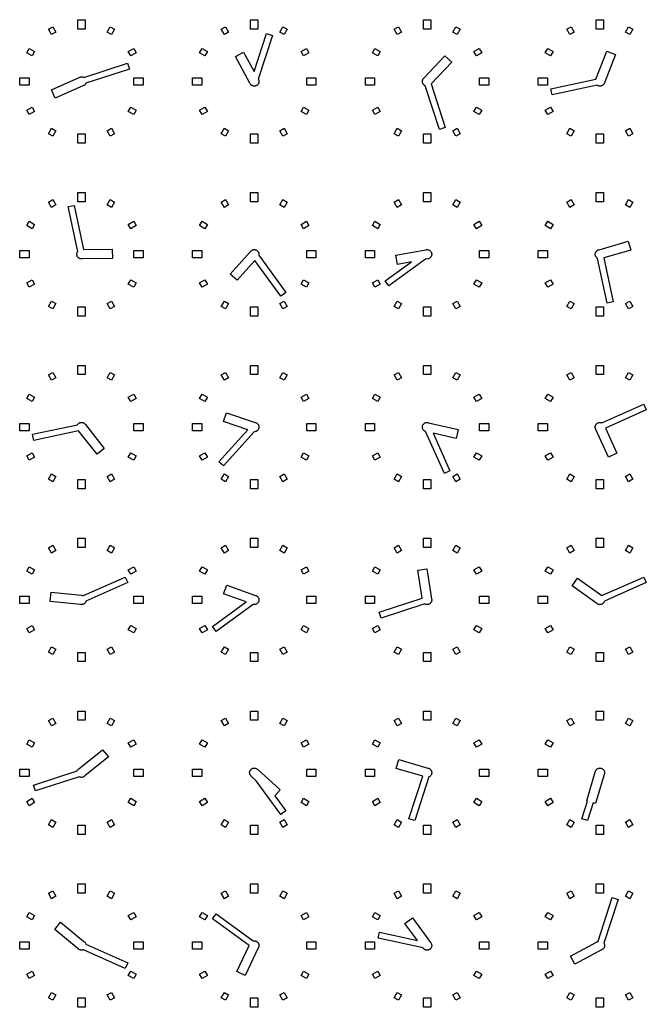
# Model space of a CAD drawing. Header units: millimetres. Extents: x -8 to 856, y -8 to 688.
# Drawn here: x 652 to 753.5, y 176 to 336 of the extents above; entities that cross this region are included whole.
import ezdxf

# ---------------------------------------------------------------- set-up
doc = ezdxf.new("R2010")
doc.units = ezdxf.units.MM

msp = doc.modelspace()

# ---------------------------------------------------------------- linework, layer by layer
for points in [[(662.6, 334.5), (661.4, 334.5), (661.4, 336), (662.6, 336), (662.6, 334.5)], [(690.6, 334.5), (689.4, 334.5), (689.4, 336), (690.6, 336), (690.6, 334.5)], [(718.6, 334.5), (717.4, 334.5), (717.4, 336), (718.6, 336), (718.6, 334.5)], [(746.6, 334.5), (745.4, 334.5), (745.4, 336), (746.6, 336), (746.6, 334.5)], [(657.85, 333.99), (657.15, 333.59), (656.65, 334.46), (657.35, 334.86), (657.85, 333.99)], [(666.85, 333.59), (666.15, 333.99), (666.65, 334.86), (667.35, 334.46), (666.85, 333.59)], [(685.85, 333.99), (685.15, 333.59), (684.65, 334.46), (685.35, 334.86), (685.85, 333.99)], [(694.85, 333.59), (694.15, 333.99), (694.65, 334.86), (695.35, 334.46), (694.85, 333.59)], [(713.85, 333.99), (713.15, 333.59), (712.65, 334.46), (713.35, 334.86), (713.85, 333.99)], [(722.85, 333.59), (722.15, 333.99), (722.65, 334.86), (723.35, 334.46), (722.85, 333.59)], [(741.85, 333.99), (741.15, 333.59), (740.65, 334.46), (741.35, 334.86), (741.85, 333.99)], [(750.85, 333.59), (750.15, 333.99), (750.65, 334.86), (751.35, 334.46), (750.85, 333.59)], [(690.7, 325.71), (690.67, 325.64), (690.63, 325.58), (690.58, 325.52), (690.53, 325.47), (690.48, 325.42), (690.42, 325.37), (690.36, 325.33), (690.29, 325.3), (690.22, 325.28), (690.15, 325.26), (690.07, 325.25), (690, 325.25), (689.93, 325.25), (689.85, 325.26), (689.78, 325.28), (689.71, 325.3), (689.64, 325.33), (689.58, 325.37), (689.52, 325.42), (689.47, 325.47), (689.42, 325.52), (689.37, 325.58), (689.33, 325.64), (689.3, 325.71), (689.3, 325.72), (686.96, 330.04), (688.27, 330.75), (689.99, 327.59), (692, 333.76), (692.95, 333.45), (690.65, 326.38), (690.67, 326.36), (690.7, 326.29), (690.72, 326.22), (690.74, 326.15), (690.75, 326.07), (690.75, 326), (690.75, 325.93), (690.74, 325.85), (690.72, 325.78), (690.7, 325.71)], [(654.41, 330.85), (654.01, 330.15), (653.14, 330.65), (653.54, 331.35), (654.41, 330.85)], [(669.99, 330.15), (669.59, 330.85), (670.46, 331.35), (670.86, 330.65), (669.99, 330.15)], [(682.41, 330.85), (682.01, 330.15), (681.14, 330.65), (681.54, 331.35), (682.41, 330.85)], [(697.99, 330.15), (697.59, 330.85), (698.46, 331.35), (698.86, 330.65), (697.99, 330.15)], [(710.41, 330.85), (710.01, 330.15), (709.14, 330.65), (709.54, 331.35), (710.41, 330.85)], [(725.99, 330.15), (725.59, 330.85), (726.46, 331.35), (726.86, 330.65), (725.99, 330.15)], [(738.41, 330.85), (738.01, 330.15), (737.14, 330.65), (737.54, 331.35), (738.41, 330.85)], [(717.64, 325.33), (717.58, 325.37), (717.52, 325.42), (717.47, 325.47), (717.42, 325.52), (717.37, 325.58), (717.33, 325.64), (717.3, 325.71), (717.28, 325.78), (717.26, 325.85), (717.25, 325.93), (717.25, 326), (717.25, 326.07), (717.26, 326.15), (717.28, 326.22), (717.3, 326.29), (717.33, 326.36), (717.37, 326.42), (717.42, 326.48), (717.47, 326.53), (717.51, 326.58), (720.9, 330.14), (721.99, 329.11), (718.66, 325.6), (720.95, 318.55), (720, 318.24), (717.7, 325.31), (717.64, 325.33)], [(745.34, 326.37), (747.13, 330.93), (748.53, 330.38), (746.73, 325.8), (746.72, 325.78), (746.7, 325.71), (746.67, 325.64), (746.63, 325.58), (746.58, 325.52), (746.53, 325.47), (746.48, 325.42), (746.42, 325.37), (746.36, 325.33), (746.29, 325.3), (746.22, 325.28), (746.15, 325.26), (746.07, 325.25), (746, 325.25), (745.93, 325.25), (745.85, 325.26), (745.78, 325.28), (745.71, 325.3), (745.64, 325.33), (745.58, 325.37), (745.55, 325.39), (738.28, 323.85), (738.07, 324.83), (745.34, 326.37)], [(661.62, 326.65), (661.64, 326.67), (661.71, 326.7), (661.78, 326.72), (661.85, 326.74), (661.93, 326.75), (662, 326.75), (662.07, 326.75), (662.15, 326.74), (662.22, 326.72), (662.29, 326.7), (662.36, 326.67), (662.38, 326.65), (669.45, 328.95), (669.76, 328), (662.69, 325.7), (662.67, 325.64), (662.63, 325.58), (662.58, 325.52), (662.53, 325.47), (662.48, 325.42), (662.42, 325.37), (662.36, 325.33), (662.29, 325.3), (662.23, 325.28), (657.74, 323.28), (657.13, 324.65), (661.62, 326.65)], [(653.5, 326.6), (653.5, 325.4), (652, 325.4), (652, 326.6), (653.5, 326.6)], [(670.5, 325.4), (670.5, 326.6), (672, 326.6), (672, 325.4), (670.5, 325.4)], [(681.5, 326.6), (681.5, 325.4), (680, 325.4), (680, 326.6), (681.5, 326.6)], [(698.5, 325.4), (698.5, 326.6), (700, 326.6), (700, 325.4), (698.5, 325.4)], [(709.5, 326.6), (709.5, 325.4), (708, 325.4), (708, 326.6), (709.5, 326.6)], [(726.5, 325.4), (726.5, 326.6), (728, 326.6), (728, 325.4), (726.5, 325.4)], [(737.5, 326.6), (737.5, 325.4), (736, 325.4), (736, 326.6), (737.5, 326.6)], [(654.01, 321.85), (654.41, 321.15), (653.54, 320.65), (653.14, 321.35), (654.01, 321.85)], [(669.59, 321.15), (669.99, 321.85), (670.86, 321.35), (670.46, 320.65), (669.59, 321.15)], [(682.01, 321.85), (682.41, 321.15), (681.54, 320.65), (681.14, 321.35), (682.01, 321.85)], [(697.59, 321.15), (697.99, 321.85), (698.86, 321.35), (698.46, 320.65), (697.59, 321.15)], [(710.01, 321.85), (710.41, 321.15), (709.54, 320.65), (709.14, 321.35), (710.01, 321.85)], [(725.59, 321.15), (725.99, 321.85), (726.86, 321.35), (726.46, 320.65), (725.59, 321.15)], [(738.01, 321.85), (738.41, 321.15), (737.54, 320.65), (737.14, 321.35), (738.01, 321.85)], [(656.65, 317.54), (657.15, 318.41), (657.85, 318.01), (657.35, 317.14), (656.65, 317.54)], [(666.15, 318.01), (666.85, 318.41), (667.35, 317.54), (666.65, 317.14), (666.15, 318.01)], [(684.65, 317.54), (685.15, 318.41), (685.85, 318.01), (685.35, 317.14), (684.65, 317.54)], [(694.15, 318.01), (694.85, 318.41), (695.35, 317.54), (694.65, 317.14), (694.15, 318.01)], [(713.15, 318.41), (713.85, 318.01), (713.35, 317.14), (712.65, 317.54), (713.15, 318.41)], [(722.15, 318.01), (722.85, 318.41), (723.35, 317.54), (722.65, 317.14), (722.15, 318.01)], [(740.65, 317.54), (741.15, 318.41), (741.85, 318.01), (741.35, 317.14), (740.65, 317.54)], [(750.15, 318.01), (750.85, 318.41), (751.35, 317.54), (750.65, 317.14), (750.15, 318.01)], [(661.4, 317.5), (662.6, 317.5), (662.6, 316), (661.4, 316), (661.4, 317.5)], [(689.4, 317.5), (690.6, 317.5), (690.6, 316), (689.4, 316), (689.4, 317.5)], [(717.4, 316), (717.4, 317.5), (718.6, 317.5), (718.6, 316), (717.4, 316)], [(745.4, 317.5), (746.6, 317.5), (746.6, 316), (745.4, 316), (745.4, 317.5)], [(662.6, 306.5), (661.4, 306.5), (661.4, 308), (662.6, 308), (662.6, 306.5)], [(690.6, 306.5), (689.4, 306.5), (689.4, 308), (690.6, 308), (690.6, 306.5)], [(718.6, 306.5), (717.4, 306.5), (717.4, 308), (718.6, 308), (718.6, 306.5)], [(746.6, 306.5), (745.4, 306.5), (745.4, 308), (746.6, 308), (746.6, 306.5)], [(657.85, 305.99), (657.15, 305.59), (656.65, 306.46), (657.35, 306.86), (657.85, 305.99)], [(662.07, 297.25), (662, 297.25), (661.93, 297.25), (661.85, 297.26), (661.78, 297.28), (661.71, 297.3), (661.64, 297.33), (661.58, 297.37), (661.52, 297.42), (661.47, 297.47), (661.42, 297.52), (661.37, 297.58), (661.33, 297.64), (661.3, 297.71), (661.28, 297.78), (661.26, 297.85), (661.25, 297.93), (661.25, 298), (661.25, 298.07), (661.26, 298.15), (661.28, 298.22), (661.3, 298.29), (661.33, 298.36), (661.37, 298.42), (661.39, 298.45), (659.85, 305.72), (660.83, 305.93), (662.35, 298.76), (666.99, 298.84), (667.01, 297.34), (662.09, 297.25), (662.07, 297.25)], [(666.85, 305.59), (666.15, 305.99), (666.65, 306.86), (667.35, 306.46), (666.85, 305.59)], [(685.85, 305.99), (685.15, 305.59), (684.65, 306.46), (685.35, 306.86), (685.85, 305.99)], [(694.85, 305.59), (694.15, 305.99), (694.65, 306.86), (695.35, 306.46), (694.85, 305.59)], [(713.85, 305.99), (713.15, 305.59), (712.65, 306.46), (713.35, 306.86), (713.85, 305.99)], [(722.85, 305.59), (722.15, 305.99), (722.65, 306.86), (723.35, 306.46), (722.85, 305.59)], [(741.85, 305.99), (741.15, 305.59), (740.65, 306.46), (741.35, 306.86), (741.85, 305.99)], [(750.85, 305.59), (750.15, 305.99), (750.65, 306.86), (751.35, 306.46), (750.85, 305.59)], [(654.41, 302.85), (654.01, 302.15), (653.14, 302.65), (653.54, 303.35), (654.41, 302.85)], [(669.99, 302.15), (669.59, 302.85), (670.46, 303.35), (670.86, 302.65), (669.99, 302.15)], [(682.41, 302.85), (682.01, 302.15), (681.14, 302.65), (681.54, 303.35), (682.41, 302.85)], [(697.99, 302.15), (697.59, 302.85), (698.46, 303.35), (698.86, 302.65), (697.99, 302.15)], [(710.41, 302.85), (710.01, 302.15), (709.14, 302.65), (709.54, 303.35), (710.41, 302.85)], [(725.99, 302.15), (725.59, 302.85), (726.46, 303.35), (726.86, 302.65), (725.99, 302.15)], [(738.41, 302.85), (738.01, 302.15), (737.14, 302.65), (737.54, 303.35), (738.41, 302.85)], [(745.58, 297.37), (745.52, 297.42), (745.47, 297.47), (745.42, 297.52), (745.37, 297.58), (745.33, 297.64), (745.3, 297.71), (745.28, 297.78), (745.26, 297.85), (745.25, 297.93), (745.25, 298), (745.25, 298.07), (745.26, 298.15), (745.28, 298.22), (745.3, 298.29), (745.33, 298.36), (745.37, 298.42), (745.42, 298.48), (745.47, 298.53), (745.52, 298.58), (745.58, 298.63), (745.64, 298.67), (745.71, 298.7), (745.78, 298.72), (745.85, 298.74), (745.87, 298.74), (750.6, 300.1), (751.01, 298.66), (746.64, 297.4), (748.15, 290.28), (747.17, 290.07), (745.63, 297.34), (745.58, 297.37)], [(653.5, 298.6), (653.5, 297.4), (652, 297.4), (652, 298.6), (653.5, 298.6)], [(670.5, 297.4), (670.5, 298.6), (672, 298.6), (672, 297.4), (670.5, 297.4)], [(681.5, 298.6), (681.5, 297.4), (680, 297.4), (680, 298.6), (681.5, 298.6)], [(689.39, 298.44), (689.42, 298.48), (689.47, 298.53), (689.52, 298.58), (689.58, 298.63), (689.64, 298.67), (689.71, 298.7), (689.78, 298.72), (689.85, 298.74), (689.93, 298.75), (690, 298.75), (690.07, 298.75), (690.15, 298.74), (690.22, 298.72), (690.29, 298.7), (690.36, 298.67), (690.42, 298.63), (690.48, 298.58), (690.53, 298.53), (690.58, 298.48), (690.63, 298.42), (690.67, 298.36), (690.7, 298.29), (690.72, 298.22), (690.74, 298.15), (690.75, 298.07), (690.75, 298), (690.75, 297.93), (690.74, 297.85), (690.74, 297.84), (695.11, 291.82), (694.3, 291.23), (690.11, 297), (687.21, 293.78), (686.1, 294.79), (689.39, 298.44)], [(698.5, 297.4), (698.5, 298.6), (700, 298.6), (700, 297.4), (698.5, 297.4)], [(709.5, 298.6), (709.5, 297.4), (708, 297.4), (708, 298.6), (709.5, 298.6)], [(715.45, 296.76), (713.22, 296.35), (712.95, 297.83), (717.78, 298.72), (717.78, 298.72), (717.85, 298.74), (717.93, 298.75), (718, 298.75), (718.07, 298.75), (718.15, 298.74), (718.22, 298.72), (718.29, 298.7), (718.36, 298.67), (718.42, 298.63), (718.48, 298.58), (718.53, 298.53), (718.58, 298.48), (718.63, 298.42), (718.67, 298.36), (718.7, 298.29), (718.72, 298.22), (718.74, 298.15), (718.75, 298.07), (718.75, 298), (718.75, 297.93), (718.74, 297.85), (718.72, 297.78), (718.7, 297.71), (718.67, 297.64), (718.63, 297.58), (718.58, 297.52), (718.53, 297.47), (718.48, 297.42), (718.42, 297.37), (718.36, 297.33), (718.29, 297.3), (718.22, 297.28), (718.15, 297.26), (718.07, 297.25), (718.06, 297.25), (717.73, 297.19), (711.82, 292.89), (711.23, 293.7), (715.45, 296.76)], [(726.5, 297.4), (726.5, 298.6), (728, 298.6), (728, 297.4), (726.5, 297.4)], [(737.5, 298.6), (737.5, 297.4), (736, 297.4), (736, 298.6), (737.5, 298.6)], [(654.01, 293.85), (654.41, 293.15), (653.54, 292.65), (653.14, 293.35), (654.01, 293.85)], [(669.59, 293.15), (669.99, 293.85), (670.86, 293.35), (670.46, 292.65), (669.59, 293.15)], [(682.01, 293.85), (682.41, 293.15), (681.54, 292.65), (681.14, 293.35), (682.01, 293.85)], [(697.59, 293.15), (697.99, 293.85), (698.86, 293.35), (698.46, 292.65), (697.59, 293.15)], [(710.01, 293.85), (710.41, 293.15), (709.54, 292.65), (709.14, 293.35), (710.01, 293.85)], [(725.59, 293.15), (725.99, 293.85), (726.86, 293.35), (726.46, 292.65), (725.59, 293.15)], [(738.01, 293.85), (738.41, 293.15), (737.54, 292.65), (737.14, 293.35), (738.01, 293.85)], [(656.65, 289.54), (657.15, 290.41), (657.85, 290.01), (657.35, 289.14), (656.65, 289.54)], [(666.15, 290.01), (666.85, 290.41), (667.35, 289.54), (666.65, 289.14), (666.15, 290.01)], [(684.65, 289.54), (685.15, 290.41), (685.85, 290.01), (685.35, 289.14), (684.65, 289.54)], [(694.15, 290.01), (694.85, 290.41), (695.35, 289.54), (694.65, 289.14), (694.15, 290.01)], [(712.65, 289.54), (713.15, 290.41), (713.85, 290.01), (713.35, 289.14), (712.65, 289.54)], [(722.15, 290.01), (722.85, 290.41), (723.35, 289.54), (722.65, 289.14), (722.15, 290.01)], [(741.15, 290.41), (741.85, 290.01), (741.35, 289.14), (740.65, 289.54), (741.15, 290.41)], [(750.15, 290.01), (750.85, 290.41), (751.35, 289.54), (750.65, 289.14), (750.15, 290.01)], [(661.4, 289.5), (662.6, 289.5), (662.6, 288), (661.4, 288), (661.4, 289.5)], [(689.4, 289.5), (690.6, 289.5), (690.6, 288), (689.4, 288), (689.4, 289.5)], [(717.4, 289.5), (718.6, 289.5), (718.6, 288), (717.4, 288), (717.4, 289.5)], [(745.4, 288), (745.4, 289.5), (746.6, 289.5), (746.6, 288), (745.4, 288)], [(662.6, 278.5), (661.4, 278.5), (661.4, 280), (662.6, 280), (662.6, 278.5)], [(690.6, 278.5), (689.4, 278.5), (689.4, 280), (690.6, 280), (690.6, 278.5)], [(718.6, 278.5), (717.4, 278.5), (717.4, 280), (718.6, 280), (718.6, 278.5)], [(746.6, 278.5), (745.4, 278.5), (745.4, 280), (746.6, 280), (746.6, 278.5)], [(657.85, 277.99), (657.15, 277.59), (656.65, 278.46), (657.35, 278.86), (657.85, 277.99)], [(666.85, 277.59), (666.15, 277.99), (666.65, 278.86), (667.35, 278.46), (666.85, 277.59)], [(685.85, 277.99), (685.15, 277.59), (684.65, 278.46), (685.35, 278.86), (685.85, 277.99)], [(694.85, 277.59), (694.15, 277.99), (694.65, 278.86), (695.35, 278.46), (694.85, 277.59)], [(713.85, 277.99), (713.15, 277.59), (712.65, 278.46), (713.35, 278.86), (713.85, 277.99)], [(722.85, 277.59), (722.15, 277.99), (722.65, 278.86), (723.35, 278.46), (722.85, 277.59)], [(741.85, 277.99), (741.15, 277.59), (740.65, 278.46), (741.35, 278.86), (741.85, 277.99)], [(750.85, 277.59), (750.15, 277.99), (750.65, 278.86), (751.35, 278.46), (750.85, 277.59)], [(654.41, 274.85), (654.01, 274.15), (653.14, 274.65), (653.54, 275.35), (654.41, 274.85)], [(669.99, 274.15), (669.59, 274.85), (670.46, 275.35), (670.86, 274.65), (669.99, 274.15)], [(682.41, 274.85), (682.01, 274.15), (681.14, 274.65), (681.54, 275.35), (682.41, 274.85)], [(697.99, 274.15), (697.59, 274.85), (698.46, 275.35), (698.86, 274.65), (697.99, 274.15)], [(710.41, 274.85), (710.01, 274.15), (709.14, 274.65), (709.54, 275.35), (710.41, 274.85)], [(725.99, 274.15), (725.59, 274.85), (726.46, 275.35), (726.86, 274.65), (725.99, 274.15)], [(738.41, 274.85), (738.01, 274.15), (737.14, 274.65), (737.54, 275.35), (738.41, 274.85)], [(745.33, 269.64), (745.3, 269.71), (745.28, 269.78), (745.26, 269.85), (745.25, 269.93), (745.25, 270), (745.25, 270.07), (745.26, 270.15), (745.28, 270.22), (745.3, 270.29), (745.33, 270.36), (745.37, 270.42), (745.42, 270.48), (745.47, 270.53), (745.52, 270.58), (745.58, 270.63), (745.64, 270.67), (745.71, 270.7), (745.78, 270.72), (745.85, 270.74), (745.93, 270.75), (746, 270.75), (746.07, 270.75), (746.15, 270.74), (746.22, 270.72), (746.29, 270.7), (746.31, 270.69), (753.1, 273.71), (753.51, 272.8), (746.89, 269.85), (748.76, 265.76), (747.39, 265.14), (745.35, 269.62), (745.33, 269.64)], [(688.94, 269.57), (685.02, 270.88), (685.5, 272.3), (690.16, 270.74), (690.22, 270.72), (690.29, 270.7), (690.36, 270.67), (690.42, 270.63), (690.48, 270.58), (690.53, 270.53), (690.58, 270.48), (690.63, 270.42), (690.67, 270.36), (690.7, 270.29), (690.72, 270.22), (690.74, 270.15), (690.75, 270.07), (690.75, 270), (690.75, 269.93), (690.74, 269.85), (690.72, 269.78), (690.7, 269.71), (690.67, 269.64), (690.63, 269.58), (690.58, 269.52), (690.53, 269.47), (690.48, 269.42), (690.42, 269.37), (690.36, 269.33), (690.29, 269.3), (690.22, 269.28), (690.15, 269.26), (690.07, 269.25), (690, 269.25), (689.99, 269.25), (685.02, 263.72), (684.28, 264.39), (688.94, 269.57)], [(653.5, 270.6), (653.5, 269.4), (652, 269.4), (652, 270.6), (653.5, 270.6)], [(661.34, 270.37), (661.37, 270.42), (661.42, 270.48), (661.47, 270.53), (661.52, 270.58), (661.58, 270.63), (661.64, 270.67), (661.71, 270.7), (661.78, 270.72), (661.85, 270.74), (661.93, 270.75), (662, 270.75), (662.07, 270.75), (662.15, 270.74), (662.22, 270.72), (662.29, 270.7), (662.36, 270.67), (662.42, 270.63), (662.48, 270.58), (662.53, 270.53), (662.58, 270.48), (662.63, 270.42), (662.64, 270.4), (665.7, 266.55), (664.53, 265.62), (661.53, 269.39), (654.28, 267.85), (654.07, 268.83), (661.34, 270.37)], [(670.5, 269.4), (670.5, 270.6), (672, 270.6), (672, 269.4), (670.5, 269.4)], [(681.5, 270.6), (681.5, 269.4), (680, 269.4), (680, 270.6), (681.5, 270.6)], [(698.5, 269.4), (698.5, 270.6), (700, 270.6), (700, 269.4), (698.5, 269.4)], [(709.5, 270.6), (709.5, 269.4), (708, 269.4), (708, 270.6), (709.5, 270.6)], [(717.71, 269.3), (717.64, 269.33), (717.58, 269.37), (717.52, 269.42), (717.47, 269.47), (717.42, 269.52), (717.37, 269.58), (717.33, 269.64), (717.3, 269.71), (717.28, 269.78), (717.26, 269.85), (717.25, 269.93), (717.25, 270), (717.25, 270.07), (717.26, 270.15), (717.28, 270.22), (717.3, 270.29), (717.33, 270.36), (717.37, 270.42), (717.42, 270.48), (717.47, 270.53), (717.52, 270.58), (717.58, 270.63), (717.64, 270.67), (717.71, 270.7), (717.78, 270.72), (717.85, 270.74), (717.93, 270.75), (718, 270.75), (718.07, 270.75), (718.15, 270.74), (718.22, 270.72), (718.25, 270.71), (723.04, 269.61), (722.7, 268.14), (718.99, 269), (721.71, 262.9), (720.8, 262.49), (717.77, 269.28), (717.71, 269.3)], [(726.5, 269.4), (726.5, 270.6), (728, 270.6), (728, 269.4), (726.5, 269.4)], [(737.5, 270.6), (737.5, 269.4), (736, 269.4), (736, 270.6), (737.5, 270.6)], [(654.01, 265.85), (654.41, 265.15), (653.54, 264.65), (653.14, 265.35), (654.01, 265.85)], [(669.59, 265.15), (669.99, 265.85), (670.86, 265.35), (670.46, 264.65), (669.59, 265.15)], [(682.01, 265.85), (682.41, 265.15), (681.54, 264.65), (681.14, 265.35), (682.01, 265.85)], [(697.59, 265.15), (697.99, 265.85), (698.86, 265.35), (698.46, 264.65), (697.59, 265.15)], [(710.01, 265.85), (710.41, 265.15), (709.54, 264.65), (709.14, 265.35), (710.01, 265.85)], [(725.59, 265.15), (725.99, 265.85), (726.86, 265.35), (726.46, 264.65), (725.59, 265.15)], [(738.01, 265.85), (738.41, 265.15), (737.54, 264.65), (737.14, 265.35), (738.01, 265.85)], [(656.65, 261.54), (657.15, 262.41), (657.85, 262.01), (657.35, 261.14), (656.65, 261.54)], [(666.15, 262.01), (666.85, 262.41), (667.35, 261.54), (666.65, 261.14), (666.15, 262.01)], [(684.65, 261.54), (685.15, 262.41), (685.85, 262.01), (685.35, 261.14), (684.65, 261.54)], [(694.15, 262.01), (694.85, 262.41), (695.35, 261.54), (694.65, 261.14), (694.15, 262.01)], [(713.15, 262.41), (713.85, 262.01), (713.35, 261.14), (712.65, 261.54), (713.15, 262.41)], [(722.15, 262.01), (722.85, 262.41), (723.35, 261.54), (722.65, 261.14), (722.15, 262.01)], [(741.15, 262.41), (741.85, 262.01), (741.35, 261.14), (740.65, 261.54), (741.15, 262.41)], [(750.15, 262.01), (750.85, 262.41), (751.35, 261.54), (750.65, 261.14), (750.15, 262.01)], [(661.4, 261.5), (662.6, 261.5), (662.6, 260), (661.4, 260), (661.4, 261.5)], [(689.4, 261.5), (690.6, 261.5), (690.6, 260), (689.4, 260), (689.4, 261.5)], [(717.4, 260), (717.4, 261.5), (718.6, 261.5), (718.6, 260), (717.4, 260)], [(745.4, 260), (745.4, 261.5), (746.6, 261.5), (746.6, 260), (745.4, 260)], [(662.6, 250.5), (661.4, 250.5), (661.4, 252), (662.6, 252), (662.6, 250.5)], [(690.6, 250.5), (689.4, 250.5), (689.4, 252), (690.6, 252), (690.6, 250.5)], [(718.6, 250.5), (717.4, 250.5), (717.4, 252), (718.6, 252), (718.6, 250.5)], [(746.6, 250.5), (745.4, 250.5), (745.4, 252), (746.6, 252), (746.6, 250.5)], [(657.85, 249.99), (657.15, 249.59), (656.65, 250.46), (657.35, 250.86), (657.85, 249.99)], [(666.85, 249.59), (666.15, 249.99), (666.65, 250.86), (667.35, 250.46), (666.85, 249.59)], [(685.85, 249.99), (685.15, 249.59), (684.65, 250.46), (685.35, 250.86), (685.85, 249.99)], [(694.85, 249.59), (694.15, 249.99), (694.65, 250.86), (695.35, 250.46), (694.85, 249.59)], [(713.85, 249.99), (713.15, 249.59), (712.65, 250.46), (713.35, 250.86), (713.85, 249.99)], [(722.85, 249.59), (722.15, 249.99), (722.65, 250.86), (723.35, 250.46), (722.85, 249.59)], [(741.85, 249.99), (741.15, 249.59), (740.65, 250.46), (741.35, 250.86), (741.85, 249.99)], [(750.85, 249.59), (750.15, 249.99), (750.65, 250.86), (751.35, 250.46), (750.85, 249.59)], [(654.41, 246.85), (654.01, 246.15), (653.14, 246.65), (653.54, 247.35), (654.41, 246.85)], [(669.99, 246.15), (669.59, 246.85), (670.46, 247.35), (670.86, 246.65), (669.99, 246.15)], [(682.41, 246.85), (682.01, 246.15), (681.14, 246.65), (681.54, 247.35), (682.41, 246.85)], [(697.99, 246.15), (697.59, 246.85), (698.46, 247.35), (698.86, 246.65), (697.99, 246.15)], [(710.41, 246.85), (710.01, 246.15), (709.14, 246.65), (709.54, 247.35), (710.41, 246.85)], [(717.2, 242.27), (716.48, 246.82), (717.96, 247.06), (718.73, 242.2), (718.74, 242.15), (718.75, 242.07), (718.75, 242), (718.75, 241.93), (718.74, 241.85), (718.72, 241.78), (718.7, 241.71), (718.67, 241.64), (718.63, 241.58), (718.58, 241.52), (718.53, 241.47), (718.48, 241.42), (718.42, 241.37), (718.36, 241.33), (718.29, 241.3), (718.22, 241.28), (718.15, 241.26), (718.07, 241.25), (718, 241.25), (717.93, 241.25), (717.85, 241.26), (717.78, 241.28), (717.71, 241.3), (717.64, 241.33), (717.62, 241.35), (710.55, 239.05), (710.24, 240), (717.2, 242.27)], [(725.99, 246.15), (725.59, 246.85), (726.46, 247.35), (726.86, 246.65), (725.99, 246.15)], [(738.41, 246.85), (738.01, 246.15), (737.14, 246.65), (737.54, 247.35), (738.41, 246.85)], [(662.7, 241.71), (662.67, 241.64), (662.63, 241.58), (662.58, 241.52), (662.53, 241.47), (662.48, 241.42), (662.42, 241.37), (662.36, 241.33), (662.29, 241.3), (662.22, 241.28), (662.15, 241.26), (662.07, 241.25), (662, 241.25), (661.93, 241.25), (661.85, 241.26), (661.84, 241.26), (656.95, 241.73), (657.09, 243.23), (661.99, 242.75), (662, 242.75), (662.07, 242.75), (662.15, 242.74), (662.22, 242.72), (662.29, 242.7), (662.31, 242.69), (669.1, 245.71), (669.51, 244.8), (662.72, 241.77), (662.7, 241.71)], [(746.7, 241.71), (746.67, 241.64), (746.63, 241.58), (746.58, 241.52), (746.53, 241.47), (746.48, 241.42), (746.42, 241.37), (746.36, 241.33), (746.29, 241.3), (746.22, 241.28), (746.15, 241.26), (746.07, 241.25), (746, 241.25), (745.93, 241.25), (745.85, 241.26), (745.78, 241.28), (745.71, 241.3), (745.64, 241.33), (745.58, 241.37), (745.52, 241.42), (745.5, 241.44), (741.49, 244.29), (742.36, 245.51), (746.32, 242.69), (753.1, 245.71), (753.51, 244.8), (746.72, 241.77), (746.7, 241.71)], [(688.69, 241.67), (685.04, 242.96), (685.54, 244.38), (690.18, 242.73), (690.22, 242.72), (690.29, 242.7), (690.36, 242.67), (690.42, 242.63), (690.48, 242.58), (690.53, 242.53), (690.58, 242.48), (690.63, 242.42), (690.67, 242.36), (690.7, 242.29), (690.72, 242.22), (690.74, 242.15), (690.75, 242.07), (690.75, 242), (690.75, 241.93), (690.74, 241.85), (690.72, 241.78), (690.7, 241.71), (690.67, 241.64), (690.63, 241.58), (690.58, 241.52), (690.53, 241.47), (690.48, 241.42), (690.42, 241.37), (690.36, 241.33), (690.29, 241.3), (690.22, 241.28), (690.15, 241.26), (690.07, 241.25), (690, 241.25), (689.93, 241.25), (689.85, 241.26), (689.84, 241.26), (683.82, 236.89), (683.23, 237.7), (688.69, 241.67)], [(653.5, 242.6), (653.5, 241.4), (652, 241.4), (652, 242.6), (653.5, 242.6)], [(670.5, 241.4), (670.5, 242.6), (672, 242.6), (672, 241.4), (670.5, 241.4)], [(681.5, 242.6), (681.5, 241.4), (680, 241.4), (680, 242.6), (681.5, 242.6)], [(698.5, 241.4), (698.5, 242.6), (700, 242.6), (700, 241.4), (698.5, 241.4)], [(709.5, 242.6), (709.5, 241.4), (708, 241.4), (708, 242.6), (709.5, 242.6)], [(726.5, 241.4), (726.5, 242.6), (728, 242.6), (728, 241.4), (726.5, 241.4)], [(737.5, 242.6), (737.5, 241.4), (736, 241.4), (736, 242.6), (737.5, 242.6)], [(654.01, 237.85), (654.41, 237.15), (653.54, 236.65), (653.14, 237.35), (654.01, 237.85)], [(669.59, 237.15), (669.99, 237.85), (670.86, 237.35), (670.46, 236.65), (669.59, 237.15)], [(682.01, 237.85), (682.41, 237.15), (681.54, 236.65), (681.14, 237.35), (682.01, 237.85)], [(697.59, 237.15), (697.99, 237.85), (698.86, 237.35), (698.46, 236.65), (697.59, 237.15)], [(710.01, 237.85), (710.41, 237.15), (709.54, 236.65), (709.14, 237.35), (710.01, 237.85)], [(725.59, 237.15), (725.99, 237.85), (726.86, 237.35), (726.46, 236.65), (725.59, 237.15)], [(738.01, 237.85), (738.41, 237.15), (737.54, 236.65), (737.14, 237.35), (738.01, 237.85)], [(656.65, 233.54), (657.15, 234.41), (657.85, 234.01), (657.35, 233.14), (656.65, 233.54)], [(666.15, 234.01), (666.85, 234.41), (667.35, 233.54), (666.65, 233.14), (666.15, 234.01)], [(684.65, 233.54), (685.15, 234.41), (685.85, 234.01), (685.35, 233.14), (684.65, 233.54)], [(694.15, 234.01), (694.85, 234.41), (695.35, 233.54), (694.65, 233.14), (694.15, 234.01)], [(712.65, 233.54), (713.15, 234.41), (713.85, 234.01), (713.35, 233.14), (712.65, 233.54)], [(722.15, 234.01), (722.85, 234.41), (723.35, 233.54), (722.65, 233.14), (722.15, 234.01)], [(740.65, 233.54), (741.15, 234.41), (741.85, 234.01), (741.35, 233.14), (740.65, 233.54)], [(750.15, 234.01), (750.85, 234.41), (751.35, 233.54), (750.65, 233.14), (750.15, 234.01)], [(661.4, 233.5), (662.6, 233.5), (662.6, 232), (661.4, 232), (661.4, 233.5)], [(689.4, 233.5), (690.6, 233.5), (690.6, 232), (689.4, 232), (689.4, 233.5)], [(717.4, 233.5), (718.6, 233.5), (718.6, 232), (717.4, 232), (717.4, 233.5)], [(745.4, 233.5), (746.6, 233.5), (746.6, 232), (745.4, 232), (745.4, 233.5)], [(662.6, 222.5), (661.4, 222.5), (661.4, 224), (662.6, 224), (662.6, 222.5)], [(690.6, 222.5), (689.4, 222.5), (689.4, 224), (690.6, 224), (690.6, 222.5)], [(718.6, 222.5), (717.4, 222.5), (717.4, 224), (718.6, 224), (718.6, 222.5)], [(746.6, 222.5), (745.4, 222.5), (745.4, 224), (746.6, 224), (746.6, 222.5)], [(657.85, 221.99), (657.15, 221.59), (656.65, 222.46), (657.35, 222.86), (657.85, 221.99)], [(666.85, 221.59), (666.15, 221.99), (666.65, 222.86), (667.35, 222.46), (666.85, 221.59)], [(685.85, 221.99), (685.15, 221.59), (684.65, 222.46), (685.35, 222.86), (685.85, 221.99)], [(694.85, 221.59), (694.15, 221.99), (694.65, 222.86), (695.35, 222.46), (694.85, 221.59)], [(713.85, 221.99), (713.15, 221.59), (712.65, 222.46), (713.35, 222.86), (713.85, 221.99)], [(722.85, 221.59), (722.15, 221.99), (722.65, 222.86), (723.35, 222.46), (722.85, 221.59)], [(741.85, 221.99), (741.15, 221.59), (740.65, 222.46), (741.35, 222.86), (741.85, 221.99)], [(750.85, 221.59), (750.15, 221.99), (750.65, 222.86), (751.35, 222.46), (750.85, 221.59)], [(654.41, 218.85), (654.01, 218.15), (653.14, 218.65), (653.54, 219.35), (654.41, 218.85)], [(669.99, 218.15), (669.59, 218.85), (670.46, 219.35), (670.86, 218.65), (669.99, 218.15)], [(682.41, 218.85), (682.01, 218.15), (681.14, 218.65), (681.54, 219.35), (682.41, 218.85)], [(697.99, 218.15), (697.59, 218.85), (698.46, 219.35), (698.86, 218.65), (697.99, 218.15)], [(710.41, 218.85), (710.01, 218.15), (709.14, 218.65), (709.54, 219.35), (710.41, 218.85)], [(725.99, 218.15), (725.59, 218.85), (726.46, 219.35), (726.86, 218.65), (725.99, 218.15)], [(738.41, 218.85), (738.01, 218.15), (737.14, 218.65), (737.54, 219.35), (738.41, 218.85)], [(661.31, 214.3), (661.33, 214.36), (661.37, 214.42), (661.42, 214.48), (661.47, 214.53), (661.52, 214.58), (661.58, 214.63), (661.59, 214.63), (665.41, 217.73), (666.36, 216.56), (662.54, 213.47), (662.53, 213.47), (662.48, 213.42), (662.42, 213.37), (662.36, 213.33), (662.29, 213.3), (662.22, 213.28), (662.15, 213.26), (662.07, 213.25), (662, 213.25), (661.93, 213.25), (661.85, 213.26), (661.78, 213.28), (661.71, 213.3), (661.64, 213.33), (661.62, 213.35), (654.55, 211.05), (654.24, 212), (661.31, 214.3)], [(717.29, 213.43), (712.99, 214.7), (713.42, 216.14), (718.13, 214.74), (718.15, 214.74), (718.22, 214.72), (718.29, 214.7), (718.36, 214.67), (718.42, 214.63), (718.48, 214.58), (718.53, 214.53), (718.58, 214.48), (718.63, 214.42), (718.67, 214.36), (718.7, 214.29), (718.72, 214.22), (718.74, 214.15), (718.75, 214.07), (718.75, 214), (718.75, 213.93), (718.74, 213.85), (718.72, 213.78), (718.7, 213.71), (718.67, 213.64), (718.63, 213.58), (718.58, 213.52), (718.53, 213.47), (718.48, 213.42), (718.42, 213.37), (718.36, 213.33), (718.3, 213.31), (716, 206.24), (715.05, 206.55), (717.29, 213.43)], [(653.5, 214.6), (653.5, 213.4), (652, 213.4), (652, 214.6), (653.5, 214.6)], [(670.5, 213.4), (670.5, 214.6), (672, 214.6), (672, 213.4), (670.5, 213.4)], [(681.5, 214.6), (681.5, 213.4), (680, 213.4), (680, 214.6), (681.5, 214.6)], [(689.52, 213.42), (689.47, 213.47), (689.42, 213.52), (689.37, 213.58), (689.33, 213.64), (689.3, 213.71), (689.28, 213.78), (689.26, 213.85), (689.25, 213.93), (689.25, 214), (689.25, 214.07), (689.26, 214.15), (689.28, 214.22), (689.3, 214.29), (689.33, 214.36), (689.37, 214.42), (689.42, 214.48), (689.47, 214.53), (689.52, 214.58), (689.58, 214.63), (689.64, 214.67), (689.71, 214.7), (689.78, 214.72), (689.85, 214.74), (689.93, 214.75), (690, 214.75), (690.07, 214.75), (690.15, 214.74), (690.22, 214.72), (690.29, 214.7), (690.36, 214.67), (690.42, 214.63), (690.48, 214.58), (690.53, 214.53), (690.56, 214.5), (694.22, 211.21), (693.35, 210.24), (695.11, 207.82), (694.3, 207.23), (690.33, 212.69), (689.56, 213.39), (689.52, 213.42)], [(698.5, 213.4), (698.5, 214.6), (700, 214.6), (700, 213.4), (698.5, 213.4)], [(709.5, 214.6), (709.5, 213.4), (708, 213.4), (708, 214.6), (709.5, 214.6)], [(726.5, 213.4), (726.5, 214.6), (728, 214.6), (728, 213.4), (726.5, 213.4)], [(737.5, 214.6), (737.5, 213.4), (736, 213.4), (736, 214.6), (737.5, 214.6)], [(743.97, 209.39), (743.86, 209.42), (745.26, 214.13), (745.26, 214.15), (745.28, 214.22), (745.3, 214.29), (745.33, 214.36), (745.37, 214.42), (745.42, 214.48), (745.47, 214.53), (745.52, 214.58), (745.58, 214.63), (745.64, 214.67), (745.71, 214.7), (745.78, 214.72), (745.85, 214.74), (745.93, 214.75), (746, 214.75), (746.07, 214.75), (746.15, 214.74), (746.22, 214.72), (746.29, 214.7), (746.36, 214.67), (746.42, 214.63), (746.48, 214.58), (746.53, 214.53), (746.58, 214.48), (746.63, 214.42), (746.67, 214.36), (746.7, 214.29), (746.72, 214.22), (746.74, 214.15), (746.75, 214.07), (746.75, 214), (746.75, 213.93), (746.74, 213.85), (746.72, 213.78), (746.7, 213.71), (746.7, 213.71), (745.3, 208.99), (744.93, 209.1), (744, 206.24), (743.05, 206.55), (743.97, 209.39)], [(654.01, 209.85), (654.41, 209.15), (653.54, 208.65), (653.14, 209.35), (654.01, 209.85)], [(669.59, 209.15), (669.99, 209.85), (670.86, 209.35), (670.46, 208.65), (669.59, 209.15)], [(682.01, 209.85), (682.41, 209.15), (681.54, 208.65), (681.14, 209.35), (682.01, 209.85)], [(697.59, 209.15), (697.99, 209.85), (698.86, 209.35), (698.46, 208.65), (697.59, 209.15)], [(710.01, 209.85), (710.41, 209.15), (709.54, 208.65), (709.14, 209.35), (710.01, 209.85)], [(725.59, 209.15), (725.99, 209.85), (726.86, 209.35), (726.46, 208.65), (725.59, 209.15)], [(738.01, 209.85), (738.41, 209.15), (737.54, 208.65), (737.14, 209.35), (738.01, 209.85)], [(656.65, 205.54), (657.15, 206.41), (657.85, 206.01), (657.35, 205.14), (656.65, 205.54)], [(666.15, 206.01), (666.85, 206.41), (667.35, 205.54), (666.65, 205.14), (666.15, 206.01)], [(685.15, 206.41), (685.85, 206.01), (685.35, 205.14), (684.65, 205.54), (685.15, 206.41)], [(694.15, 206.01), (694.85, 206.41), (695.35, 205.54), (694.65, 205.14), (694.15, 206.01)], [(712.65, 205.54), (713.15, 206.41), (713.85, 206.01), (713.35, 205.14), (712.65, 205.54)], [(722.15, 206.01), (722.85, 206.41), (723.35, 205.54), (722.65, 205.14), (722.15, 206.01)], [(740.65, 205.54), (741.15, 206.41), (741.85, 206.01), (741.35, 205.14), (740.65, 205.54)], [(750.15, 206.01), (750.85, 206.41), (751.35, 205.54), (750.65, 205.14), (750.15, 206.01)], [(661.4, 205.5), (662.6, 205.5), (662.6, 204), (661.4, 204), (661.4, 205.5)], [(689.4, 204), (689.4, 205.5), (690.6, 205.5), (690.6, 204), (689.4, 204)], [(717.4, 205.5), (718.6, 205.5), (718.6, 204), (717.4, 204), (717.4, 205.5)], [(745.4, 205.5), (746.6, 205.5), (746.6, 204), (745.4, 204), (745.4, 205.5)], [(662.6, 194.5), (661.4, 194.5), (661.4, 196), (662.6, 196), (662.6, 194.5)], [(690.6, 194.5), (689.4, 194.5), (689.4, 196), (690.6, 196), (690.6, 194.5)], [(718.6, 194.5), (717.4, 194.5), (717.4, 196), (718.6, 196), (718.6, 194.5)], [(746.6, 194.5), (745.4, 194.5), (745.4, 196), (746.6, 196), (746.6, 194.5)], [(657.85, 193.99), (657.15, 193.59), (656.65, 194.46), (657.35, 194.86), (657.85, 193.99)], [(666.85, 193.59), (666.15, 193.99), (666.65, 194.86), (667.35, 194.46), (666.85, 193.59)], [(685.85, 193.99), (685.15, 193.59), (684.65, 194.46), (685.35, 194.86), (685.85, 193.99)], [(694.85, 193.59), (694.15, 193.99), (694.65, 194.86), (695.35, 194.46), (694.85, 193.59)], [(713.85, 193.99), (713.15, 193.59), (712.65, 194.46), (713.35, 194.86), (713.85, 193.99)], [(722.85, 193.59), (722.15, 193.99), (722.65, 194.86), (723.35, 194.46), (722.85, 193.59)], [(741.85, 193.99), (741.15, 193.59), (740.65, 194.46), (741.35, 194.86), (741.85, 193.99)], [(745.57, 186.62), (745.58, 186.63), (745.64, 186.67), (745.7, 186.69), (748, 193.76), (748.95, 193.45), (746.65, 186.38), (746.67, 186.36), (746.7, 186.29), (746.72, 186.22), (746.74, 186.15), (746.75, 186.07), (746.75, 186), (746.75, 185.93), (746.74, 185.85), (746.72, 185.78), (746.7, 185.71), (746.67, 185.64), (746.63, 185.58), (746.58, 185.52), (746.53, 185.47), (746.48, 185.42), (746.42, 185.37), (746.36, 185.33), (746.29, 185.3), (746.28, 185.3), (741.96, 182.96), (741.25, 184.27), (745.57, 186.62)], [(750.85, 193.59), (750.15, 193.99), (750.65, 194.86), (751.35, 194.46), (750.85, 193.59)], [(654.41, 190.85), (654.01, 190.15), (653.14, 190.65), (653.54, 191.35), (654.41, 190.85)], [(669.99, 190.15), (669.59, 190.85), (670.46, 191.35), (670.86, 190.65), (669.99, 190.15)], [(682.41, 190.85), (682.01, 190.15), (681.14, 190.65), (681.54, 191.35), (682.41, 190.85)], [(689.16, 185.99), (683.23, 190.3), (683.82, 191.11), (689.84, 186.74), (689.85, 186.74), (689.93, 186.75), (690, 186.75), (690.07, 186.75), (690.15, 186.74), (690.22, 186.72), (690.29, 186.7), (690.36, 186.67), (690.42, 186.63), (690.48, 186.58), (690.53, 186.53), (690.58, 186.48), (690.63, 186.42), (690.67, 186.36), (690.7, 186.29), (690.72, 186.22), (690.74, 186.15), (690.75, 186.07), (690.75, 186), (690.75, 185.93), (690.74, 185.85), (690.72, 185.78), (690.7, 185.71), (690.67, 185.64), (690.64, 185.61), (688.52, 181.16), (687.17, 181.81), (689.16, 185.99)], [(697.99, 190.15), (697.59, 190.85), (698.46, 191.35), (698.86, 190.65), (697.99, 190.15)], [(710.41, 190.85), (710.01, 190.15), (709.14, 190.65), (709.54, 191.35), (710.41, 190.85)], [(718.7, 185.71), (718.67, 185.64), (718.63, 185.58), (718.58, 185.52), (718.53, 185.47), (718.48, 185.42), (718.42, 185.37), (718.36, 185.33), (718.29, 185.3), (718.22, 185.28), (718.15, 185.26), (718.07, 185.25), (718, 185.25), (717.93, 185.25), (717.85, 185.26), (717.78, 185.28), (717.71, 185.3), (717.64, 185.33), (717.58, 185.37), (717.52, 185.42), (717.47, 185.47), (717.42, 185.52), (717.37, 185.58), (717.35, 185.62), (717.34, 185.63), (710.07, 187.17), (710.28, 188.15), (716.44, 186.84), (714.42, 189.57), (715.63, 190.47), (718.56, 186.51), (718.58, 186.48), (718.63, 186.42), (718.67, 186.36), (718.7, 186.29), (718.72, 186.22), (718.74, 186.15), (718.75, 186.07), (718.75, 186), (718.75, 185.93), (718.74, 185.85), (718.72, 185.78), (718.7, 185.71)], [(725.99, 190.15), (725.59, 190.85), (726.46, 191.35), (726.86, 190.65), (725.99, 190.15)], [(738.41, 190.85), (738.01, 190.15), (737.14, 190.65), (737.54, 191.35), (738.41, 190.85)], [(662.29, 185.3), (662.22, 185.28), (662.15, 185.26), (662.07, 185.25), (662, 185.25), (661.93, 185.25), (661.85, 185.26), (661.78, 185.28), (661.71, 185.3), (661.64, 185.33), (661.58, 185.37), (661.52, 185.42), (661.47, 185.47), (661.46, 185.47), (657.66, 188.6), (658.62, 189.76), (662.41, 186.63), (662.42, 186.63), (662.48, 186.58), (662.53, 186.53), (662.58, 186.48), (662.63, 186.42), (662.67, 186.36), (662.7, 186.29), (662.72, 186.23), (669.51, 183.2), (669.1, 182.29), (662.31, 185.31), (662.29, 185.3)], [(653.5, 186.6), (653.5, 185.4), (652, 185.4), (652, 186.6), (653.5, 186.6)], [(670.5, 185.4), (670.5, 186.6), (672, 186.6), (672, 185.4), (670.5, 185.4)], [(681.5, 186.6), (681.5, 185.4), (680, 185.4), (680, 186.6), (681.5, 186.6)], [(698.5, 185.4), (698.5, 186.6), (700, 186.6), (700, 185.4), (698.5, 185.4)], [(709.5, 186.6), (709.5, 185.4), (708, 185.4), (708, 186.6), (709.5, 186.6)], [(726.5, 185.4), (726.5, 186.6), (728, 186.6), (728, 185.4), (726.5, 185.4)], [(737.5, 186.6), (737.5, 185.4), (736, 185.4), (736, 186.6), (737.5, 186.6)], [(654.01, 181.85), (654.41, 181.15), (653.54, 180.65), (653.14, 181.35), (654.01, 181.85)], [(669.59, 181.15), (669.99, 181.85), (670.86, 181.35), (670.46, 180.65), (669.59, 181.15)], [(682.01, 181.85), (682.41, 181.15), (681.54, 180.65), (681.14, 181.35), (682.01, 181.85)], [(697.59, 181.15), (697.99, 181.85), (698.86, 181.35), (698.46, 180.65), (697.59, 181.15)], [(710.01, 181.85), (710.41, 181.15), (709.54, 180.65), (709.14, 181.35), (710.01, 181.85)], [(725.59, 181.15), (725.99, 181.85), (726.86, 181.35), (726.46, 180.65), (725.59, 181.15)], [(738.01, 181.85), (738.41, 181.15), (737.54, 180.65), (737.14, 181.35), (738.01, 181.85)], [(656.65, 177.54), (657.15, 178.41), (657.85, 178.01), (657.35, 177.14), (656.65, 177.54)], [(666.15, 178.01), (666.85, 178.41), (667.35, 177.54), (666.65, 177.14), (666.15, 178.01)], [(684.65, 177.54), (685.15, 178.41), (685.85, 178.01), (685.35, 177.14), (684.65, 177.54)], [(694.15, 178.01), (694.85, 178.41), (695.35, 177.54), (694.65, 177.14), (694.15, 178.01)], [(712.65, 177.54), (713.15, 178.41), (713.85, 178.01), (713.35, 177.14), (712.65, 177.54)], [(722.15, 178.01), (722.85, 178.41), (723.35, 177.54), (722.65, 177.14), (722.15, 178.01)], [(740.65, 177.54), (741.15, 178.41), (741.85, 178.01), (741.35, 177.14), (740.65, 177.54)], [(750.15, 178.01), (750.85, 178.41), (751.35, 177.54), (750.65, 177.14), (750.15, 178.01)], [(661.4, 177.5), (662.6, 177.5), (662.6, 176), (661.4, 176), (661.4, 177.5)], [(689.4, 177.5), (690.6, 177.5), (690.6, 176), (689.4, 176), (689.4, 177.5)], [(717.4, 177.5), (718.6, 177.5), (718.6, 176), (717.4, 176), (717.4, 177.5)], [(745.4, 177.5), (746.6, 177.5), (746.6, 176), (745.4, 176), (745.4, 177.5)]]:
    msp.add_lwpolyline(points, close=True)

doc.saveas('drawing.dxf')
